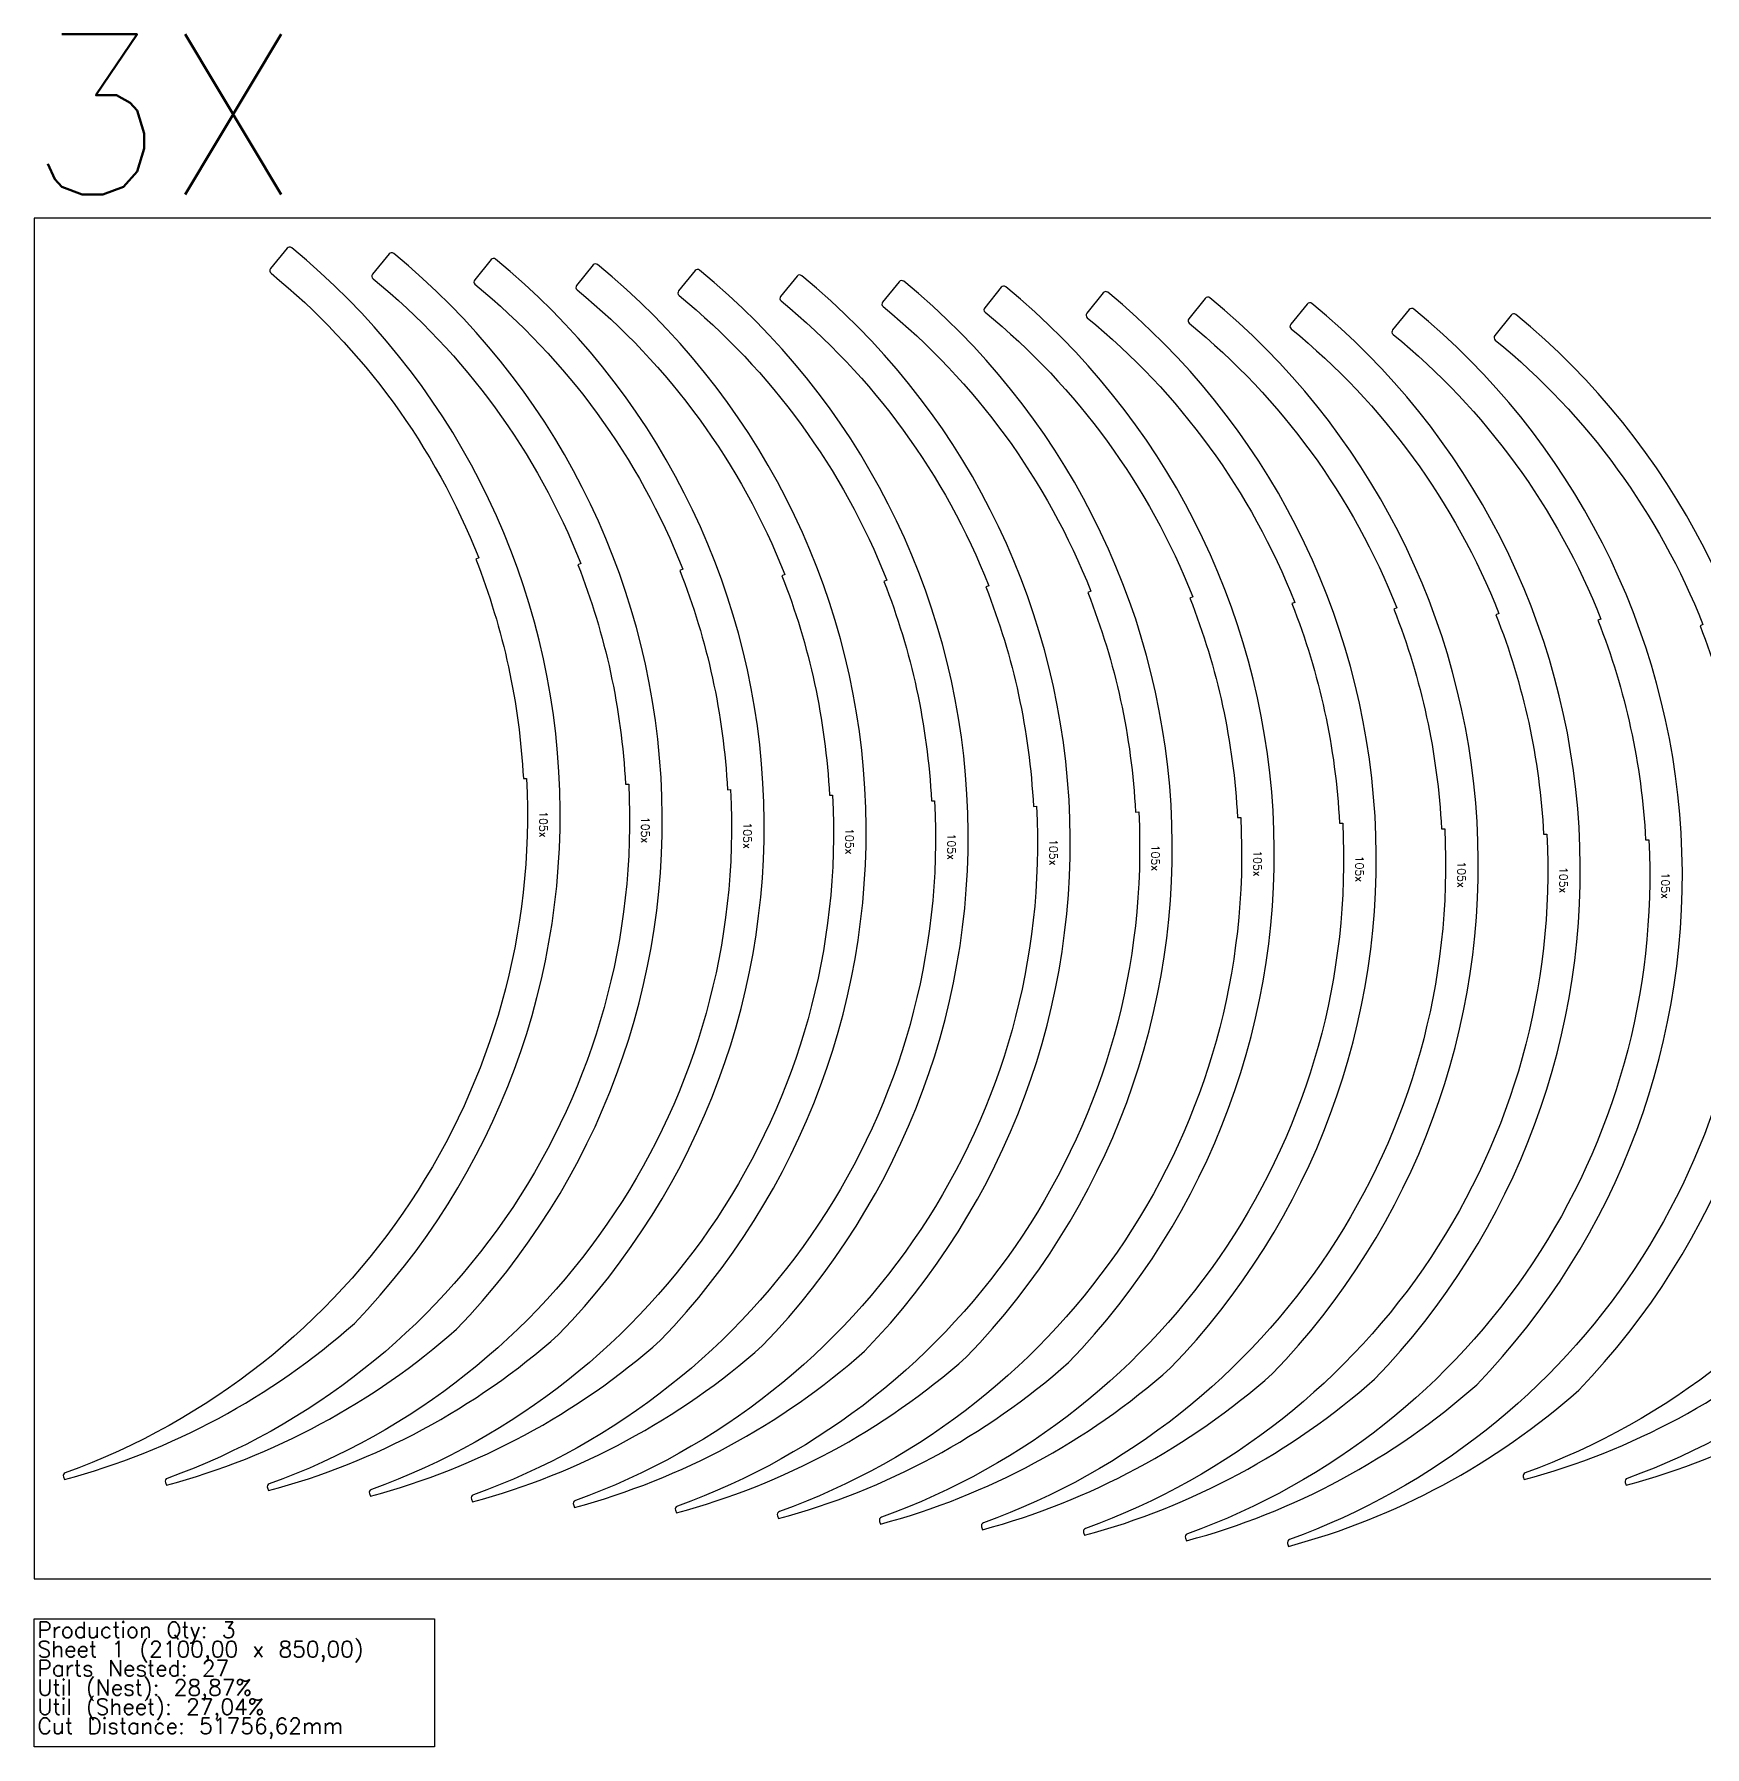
# Model space of a CAD drawing. Header units: millimetres. Extents: x 0 to 4305, y -105 to 965.
# Drawn here: x 0 to 1043, y -105 to 965 of the extents above; entities that cross this region are included whole.
import ezdxf

# ---------------------------------------------------------------- set-up
doc = ezdxf.new("R2010")
doc.units = ezdxf.units.MM
for name, color, linetype in [('--NestedParts--', 7, 'Continuous'), ('sheet', 24, 'Continuous'), ('Stats', 7, 'Continuous'), ('Texto', 7, 'Continuous')]:
    doc.layers.add(name, color=color, linetype=linetype)
doc.styles.get("Standard").update_dxf_attribs({"font": 'txt.shx'})

msp = doc.modelspace()

# ---------------------------------------------------------------- linework, layer by layer
at = {"layer": '--NestedParts--', "color": 7}
for points in [[(18.8, 61.9, 0.11627), (200, 159.5, 0.438502), (160.8, 831.5, 0.4155), (157.9, 831.2), (147.6, 818.5, 0.41288), (147.9, 815.6, -0.127957), (277.6, 637.8), (275.8, 637, -0.081118), (305.5, 499.9), (307.5, 499.9, -0.330253), (19.4, 66.2, 0.41288), (18.2, 63.6)], [(82.5, 58.4, 0.11627), (263.8, 156, 0.438502), (224.5, 828, 0.4155), (221.7, 827.7), (211.3, 815, 0.41288), (211.6, 812.2, -0.127957), (341.4, 634.3), (339.5, 633.5, -0.081118), (369.3, 496.4), (371.3, 496.5, -0.330253), (83.1, 62.7, 0.41288), (81.9, 60.2)], [(146.3, 55, 0.11627), (327.5, 152.5, 0.438502), (288.2, 824.5, 0.4155), (285.4, 824.2), (275.1, 811.5, 0.41288), (275.3, 808.7, -0.127957), (405.1, 630.8), (403.2, 630, -0.081118), (433, 492.9), (435, 493, -0.330253), (146.8, 59.2, 0.41288), (145.6, 56.7)], [(930.7, 61.9, 0.11627), (1111.9, 159.5, 0.438502), (1072.7, 831.5, 0.4155), (1069.8, 831.2), (1059.5, 818.5, 0.41288), (1059.8, 815.6, -0.127957), (1189.5, 637.8), (1187.7, 637, -0.081118), (1217.5, 499.9), (1219.5, 499.9, -0.330253), (931.3, 66.2, 0.41288), (930.1, 63.6)], [(994.4, 58.4, 0.11627), (1175.7, 156, 0.438502), (1136.4, 828, 0.4155), (1133.6, 827.7), (1123.2, 815, 0.41288), (1123.5, 812.2, -0.127957), (1253.3, 634.3), (1251.4, 633.5, -0.081118), (1281.2, 496.4), (1283.2, 496.5, -0.330253), (995, 62.7, 0.41288), (993.8, 60.2)], [(210, 51.5, 0.11627), (391.2, 149, 0.438502), (351.9, 821, 0.4155), (349.1, 820.8), (338.8, 808, 0.41288), (339.1, 805.2, -0.127957), (468.8, 627.4), (467, 626.6, -0.081118), (496.7, 489.5), (498.7, 489.5, -0.330253), (210.6, 55.8, 0.41288), (209.4, 53.2)], [(273.7, 48, 0.11627), (454.9, 145.6, 0.438502), (415.6, 817.6, 0.4155), (412.8, 817.3), (402.5, 804.6, 0.41288), (402.8, 801.7, -0.127957), (532.5, 623.9), (530.7, 623.1, -0.081118), (560.4, 486), (562.4, 486, -0.330253), (274.3, 52.3, 0.41288), (273.1, 49.7)], [(337.4, 44.5, 0.11627), (518.6, 142.1, 0.438502), (479.4, 814.1, 0.4155), (476.5, 813.8), (466.2, 801.1, 0.41288), (466.5, 798.3, -0.127957), (596.2, 620.4), (594.4, 619.6, -0.081118), (624.1, 482.5), (626.1, 482.6, -0.330253), (338, 48.8, 0.41288), (336.8, 46.3)], [(401.1, 41.1, 0.11627), (582.4, 138.6, 0.438502), (543.1, 810.6, 0.4155), (540.3, 810.3), (529.9, 797.6, 0.41288), (530.2, 794.8, -0.127957), (660, 616.9), (658.1, 616.1, -0.081118), (687.9, 479), (689.9, 479.1, -0.330253), (401.7, 45.3, 0.41288), (400.5, 42.8)], [(464.9, 37.6, 0.11627), (646.1, 135.1, 0.438502), (606.8, 807.1, 0.4155), (604, 806.9), (593.7, 794.1, 0.41288), (593.9, 791.3, -0.127957), (723.7, 613.4), (721.8, 612.7, -0.081118), (751.6, 475.6), (753.6, 475.6, -0.330253), (465.5, 41.9, 0.41288), (464.2, 39.3)], [(528.6, 34.1, 0.11627), (709.8, 131.7, 0.438502), (670.5, 803.7, 0.4155), (667.7, 803.4), (657.4, 790.6, 0.41288), (657.7, 787.8, -0.127957), (787.4, 610), (785.6, 609.2, -0.081118), (815.3, 472.1), (817.3, 472.1, -0.330253), (529.2, 38.4, 0.41288), (528, 35.8)], [(592.3, 30.6, 0.11627), (773.5, 128.2, 0.438502), (734.3, 800.2, 0.4155), (731.4, 799.9), (721.1, 787.2, 0.41288), (721.4, 784.4, -0.127957), (851.1, 606.5), (849.3, 605.7, -0.081118), (879, 468.6), (881, 468.6, -0.330253), (592.9, 34.9, 0.41288), (591.7, 32.4)], [(656, 27.1, 0.11627), (837.2, 124.7, 0.438502), (798, 796.7, 0.4155), (795.2, 796.4), (784.8, 783.7, 0.41288), (785.1, 780.9, -0.127957), (914.9, 603), (913, 602.2, -0.081118), (942.8, 465.1), (944.8, 465.2, -0.330253), (656.6, 31.4, 0.41288), (655.4, 28.9)], [(719.8, 23.7, 0.11627), (901, 121.2, 0.438502), (861.7, 793.2, 0.4155), (858.9, 792.9), (848.5, 780.2, 0.41288), (848.8, 777.4, -0.127957), (978.6, 599.5), (976.7, 598.8, -0.081118), (1006.5, 461.7), (1008.5, 461.7, -0.330253), (720.3, 28, 0.41288), (719.1, 25.4)], [(783.5, 20.2, 0.11627), (964.7, 117.8, 0.438502), (925.4, 789.8, 0.4155), (922.6, 789.5), (912.3, 776.7, 0.41288), (912.6, 773.9, -0.127957), (1042.3, 596.1), (1040.5, 595.3, -0.081118), (1070.2, 458.2), (1072.2, 458.2, -0.330253), (784.1, 24.5, 0.41288), (782.9, 21.9)]]:
    msp.add_lwpolyline(points, format="xyb", close=True, dxfattribs=at)
at = {"layer": 'sheet', "color": 7}
msp.add_lwpolyline([(0, 0), (2100, 0), (2100, 850), (0, 850)], close=True, dxfattribs=at)
at = {"layer": 'Stats', "color": 151}
msp.add_lwpolyline([(0, -25), (250, -25), (250, -105), (0, -105), (0, -25)], close=True, dxfattribs=at)

# ---------------------------------------------------------------- texts
at = {"insert": (-4.3, 964.9), "char_height": 100, "attachment_point": 1}
msp.add_mtext_dynamic_manual_height_columns('3X', width=156.982, gutter_width=1, heights=[0], dxfattribs=at)
at = {"layer": 'Stats', "color": 60}
for s, p in [('Production Qty: 3', (2, -37)), ('Sheet 1 (2100,00 x 850,00)', (2, -49)), ('Parts Nested: 27', (2, -61)), ('Util (Nest): 28,87%', (2, -73)), ('Util (Sheet): 27,04%', (2, -85)), ('Cut Distance: 51756,62mm', (2, -97))]:
    msp.add_text(s, height=10, dxfattribs=at).set_placement(p)
at = {"layer": 'Texto', "color": 3, "char_height": 5, "width": 11.517, "attachment_point": 1, "rotation": 270}
for insert in [(320.5, 479.5), (384.2, 476), (448, 472.5), (511.7, 469), (575.4, 465.6), (639.1, 462.1), (702.8, 458.6), (766.6, 455.1), (830.3, 451.7), (894, 448.2), (957.7, 444.7), (1021.4, 441.2)]:
    msp.add_mtext('105x', dxfattribs=dict(at, insert=insert))

doc.saveas('drawing.dxf')
